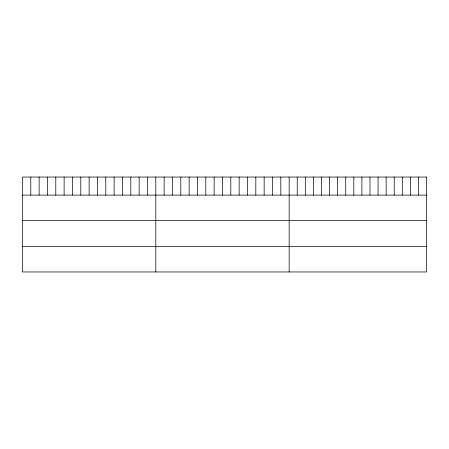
<?xml version="1.0" encoding="UTF-8"?>
<svg xmlns="http://www.w3.org/2000/svg" width="449" height="449" viewBox="0 0 449 449"><rect width="100%" height="100%" fill="white"/><g stroke="black" fill="none" stroke-linecap="round" stroke-linejoin="round"><path stroke-width="0.67" d="M22.45 195.102L426.55 195.102M22.45 220.465L426.55 220.465M22.45 246.596L426.55 246.596M418.468 177.041L418.468 195.102M410.386 177.041L410.386 195.102M402.304 177.041L402.304 195.102M394.222 177.041L394.222 195.102M386.14 177.041L386.14 195.102M378.058 177.041L378.058 195.102M369.976 177.041L369.976 195.102M361.894 177.041L361.894 195.102M353.812 177.041L353.812 195.102M345.73 177.041L345.73 195.102M337.648 177.041L337.648 195.102M329.566 177.041L329.566 195.102M321.484 177.041L321.484 195.102M313.402 177.041L313.402 195.102M305.32 177.041L305.32 195.102M297.238 177.041L297.238 195.102M289.156 177.041L289.156 271.959M280.821 177.041L280.821 195.102M272.487 177.041L272.487 195.102M264.152 177.041L264.152 195.102M255.818 177.041L255.818 195.102M247.483 177.041L247.483 195.102M239.149 177.041L239.149 195.102M230.814 177.041L230.814 195.102M222.48 177.041L222.48 195.102M214.145 177.041L214.145 195.102M205.81 177.041L205.81 195.102M197.476 177.041L197.476 195.102M189.141 177.041L189.141 195.102M180.807 177.041L180.807 195.102M172.472 177.041L172.472 195.102M164.138 177.041L164.138 195.102M155.803 177.041L155.803 271.959M147.468 177.041L147.468 195.102M139.134 177.041L139.134 195.102M130.799 177.041L130.799 195.102M122.465 177.041L122.465 195.102M114.13 177.041L114.13 195.102M105.796 177.041L105.796 195.102M97.461 177.041L97.461 195.102M89.127 177.041L89.127 195.102M80.792 177.041L80.792 195.102M72.457 177.041L72.457 195.102M64.123 177.041L64.123 195.102M55.788 177.041L55.788 195.102M47.454 177.041L47.454 195.102M39.119 177.041L39.119 195.102M30.785 177.041L30.785 195.102M426.55 177.041L22.45 177.041L22.45 271.959L426.55 271.959L426.55 177.041"/></g></svg>
